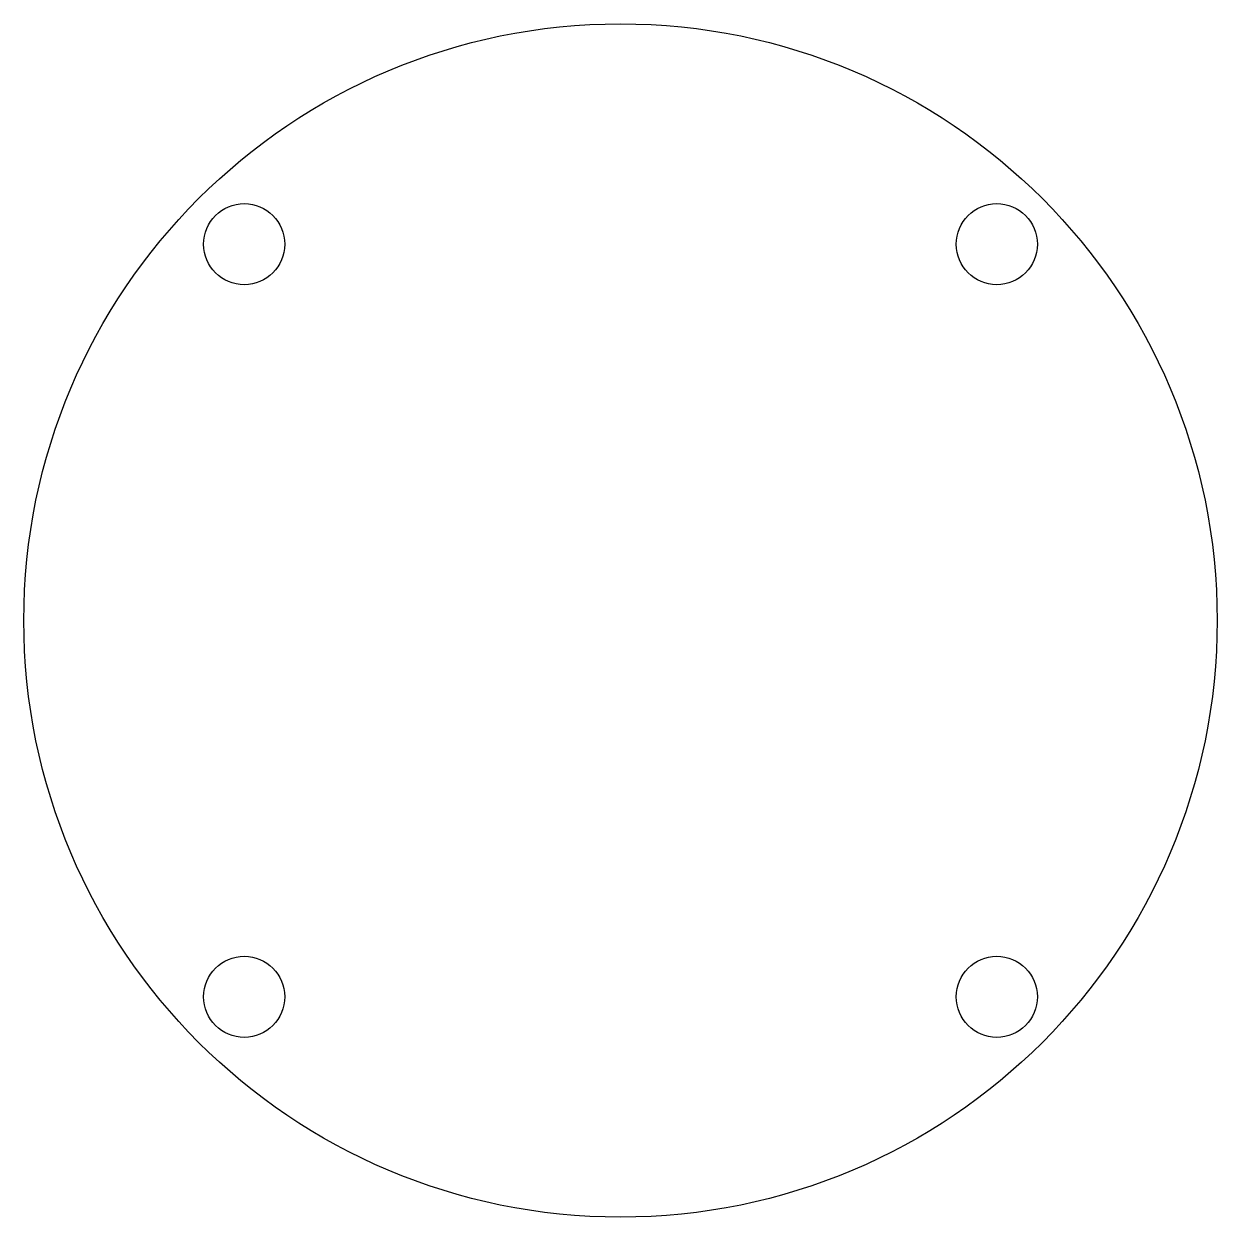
# Model space of a CAD drawing. Header units: millimetres. Extents: x 123.5 to 173.5, y 80 to 130.
import ezdxf

# ---------------------------------------------------------------- set-up
doc = ezdxf.new("R2010")
doc.units = ezdxf.units.MM
doc.layers.add('View', color=7, linetype='CONTINUOUS')

msp = doc.modelspace()

# ---------------------------------------------------------------- linework, layer by layer
at = {"layer": 'View'}
for centre, radius in [((148.5, 105), 25), ((132.732, 120.768), 1.7), ((164.268, 120.768), 1.7), ((132.732, 89.232), 1.7), ((164.268, 89.232), 1.7)]:
    msp.add_circle(centre, radius, dxfattribs=at)

doc.saveas('drawing.dxf')
